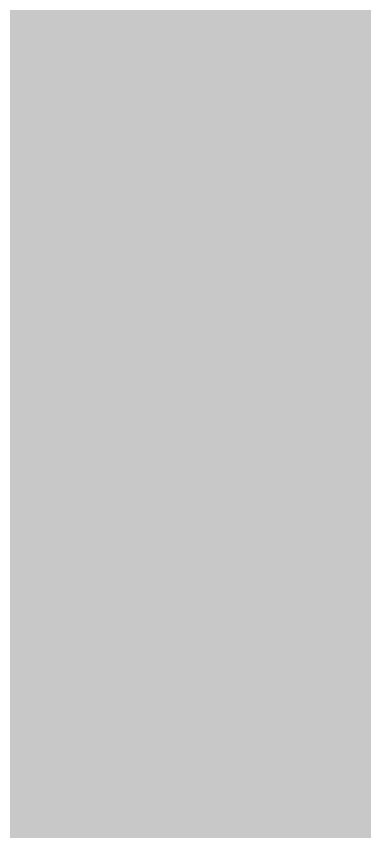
# Model space of a CAD drawing. Header units: millimetres. Extents: x 365175 to 2667127, y -330297 to -162108.
# Drawn here: x 1985314.1 to 1985347.1, y -326649.9 to -326572.8 of the extents above; entities that cross this region are included whole.
import ezdxf

# ---------------------------------------------------------------- set-up
doc = ezdxf.new("R2010")
doc.units = ezdxf.units.MM
doc.header["$MEASUREMENT"] = 0

# ---------------------------------------------------------------- blocks, each defined once
blk = doc.blocks.new('Élément de coupe_783_2', base_point=(2255931.67, -327094.361))
at = {"linetype": 'Continuous', "lineweight": 0, "true_color": 0x000000}
h = blk.add_hatch(color=18, dxfattribs=at)
h.paths.add_polyline_path([(1985260.66, -325994.361), (1985260.66, -326099.361), (1985272.66, -326099.361), (1985272.66, -326279.361), (1985260.66, -326279.361), (1985260.66, -326616.162), (1985277.148, -326616.162), (1985279.332, -326616.018), (1985281.18, -326615.651), (1985282.968, -326615.046), (1985284.648, -326614.215), (1985286.208, -326613.169), (1985287.624, -326611.929), (1985288.872, -326610.515), (1985289.916, -326608.951), (1985290.744, -326607.264), (1985291.344, -326605.483), (1985291.716, -326603.638), (1985291.86, -326601.447), (1985291.86, -326574.361), (1985289.46, -326574.361), (1985289.46, -326478.361), (1985313.46, -326478.361), (1985313.46, -326574.361), (1985311.06, -326574.361), (1985311.06, -326602.075), (1985310.796, -326606.149), (1985309.932, -326610.462), (1985308.516, -326614.627), (1985306.572, -326618.571), (1985304.136, -326622.227), (1985301.232, -326625.534), (1985297.92, -326628.433), (1985294.272, -326630.877), (1985290.324, -326632.822), (1985286.16, -326634.235), (1985281.852, -326635.093), (1985277.772, -326635.36), (1985260.66, -326635.36), (1985260.66, -327094.361), (1986615.44, -327094.361), (1986615.44, -326938.494), (1986522.111, -326937.548), (1986521.946, -326937.931), (1986462.496, -327009.711), (1986385.226, -327061.801), (1986296.396, -327089.981), (1986203.226, -327091.951), (1986113.276, -327067.561), (1986033.866, -327018.801), (1985971.436, -326949.611), (1985962.91, -326931.876), (1985887.466, -326931.111), (1985763.567, -326940.933), (1985763.146, -326942.851), (1985731.736, -326957.471), (1985647.646, -326952.761), (1985576.446, -326936.941), (1985552.367, -326932.249), (1985544.953, -326930.976), (1985505.366, -326930.961), (1985518.587, -326929.149), (1985503.256, -326930.461), (1985494.726, -326770.151), (1985443.986, -326726.381), (1985443.986, -326726.151), (1985446.763, -326631.145), (1985444.656, -326596.641), (1985516.032, -326577.467), (1985533.385, -326571.601), (1985619.656, -326305.981), (1985659.936, -326238.931), (1985873.876, -326164.161), (1986148.476, -326069.601), (1986517.516, -326018.481), (1986597.936, -326006.251), (1986615.44, -325995.949), (1986615.44, -325994.361), (1985325.46, -325994.361), (1985325.46, -326013.63), (1985326.66, -326013.63), (1985326.66, -326114.795), (1985330.26, -326114.795), (1985330.26, -326306.403), (1985325.46, -326306.403), (1985325.46, -326307.637), (1985306.26, -326307.637), (1985306.26, -326324.05), (1985296.66, -326324.05), (1985296.66, -326097.148), (1985300.26, -326097.148), (1985300.26, -326013.63), (1985301.46, -326013.63), (1985301.46, -325994.361)])
h.paths.add_polyline_path([(1985428.916, -326737.621), (1985429.316, -326725.341), (1985433.606, -326629.821), (1985434.596, -326618.421), (1985439.576, -326622.131), (1985443.896, -326619.521), (1985443.566, -326630.261), (1985441.376, -326730.561), (1985440.626, -326739.351), (1985434.816, -326740.941)], flags=0)

msp = doc.modelspace()

# ---------------------------------------------------------------- block references
at = {"lineweight": 0}
msp.add_blockref('Élément de coupe_783_2', (2255931.67, -327094.361), dxfattribs=at)

doc.saveas('drawing.dxf')
